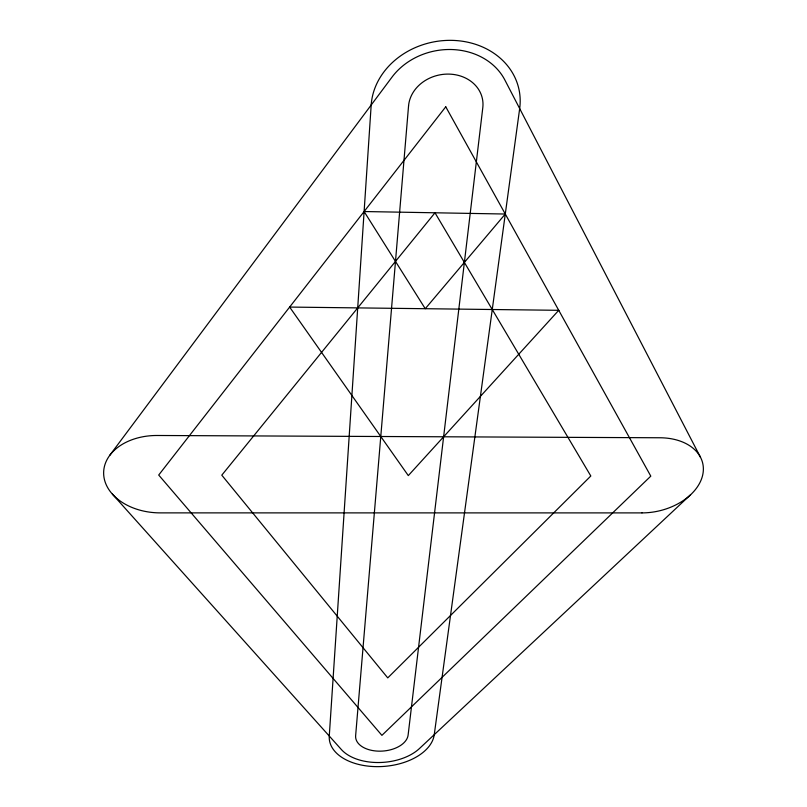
<?xml version="1.0" encoding="UTF-8"?>
<svg xmlns="http://www.w3.org/2000/svg" width="807" height="807" viewBox="0 0 807 807"><rect width="100%" height="100%" fill="white"/><g stroke="black" fill="none" stroke-linecap="round" stroke-linejoin="round"><path stroke-width="1.21" d="M109.772 455.319L392.031 77.089A64.903 55.451 -11.2 0 1 451.446 49.52A64.903 55.451 -11.2 0 1 504.849 79.974L700.506 457.307M690.58 494.762L419.448 748.533A45.646 27.539 -4.5 0 1 341.432 749.602L112.385 494.106M371.19 105.011L329.266 736.045A52.707 31.796 -4.5 0 0 378.584 766.64A52.707 31.796 -4.5 0 0 434.247 734.683L519.678 108.562A74.95 64.046 -11.2 0 0 452.162 40.37A74.95 64.046 -11.2 0 0 371.19 105.011M408.554 105.909L355.635 735.702A26.349 15.898 -4.5 0 0 380.268 751.166A26.349 15.898 -4.5 0 0 408.12 735.016L482.798 107.684A37.465 31.998 -11.2 0 0 448.995 74.103A37.465 31.998 -11.2 0 0 408.554 105.909M445.757 106.796L158.707 475.041L381.913 735.359L650.795 476.14L445.757 106.796M434.993 212.786L221.784 475.172L387.753 677.89L590.815 475.999L434.993 212.786M505.283 214.026L425.249 308.708L364.108 211.535L505.283 214.026M558.737 310.312L408.302 475.595L289.632 307.074L558.737 310.312M641.979 512.899L160.24 512.879A54.896 38.655 2.5 0 1 103.659 474.062A54.896 38.655 2.5 0 1 157.103 435.487L659.985 437.767A53.272 36.527 -13.1 0 1 702.594 475.454A53.272 36.527 -13.1 0 1 641.979 512.899"/></g></svg>
